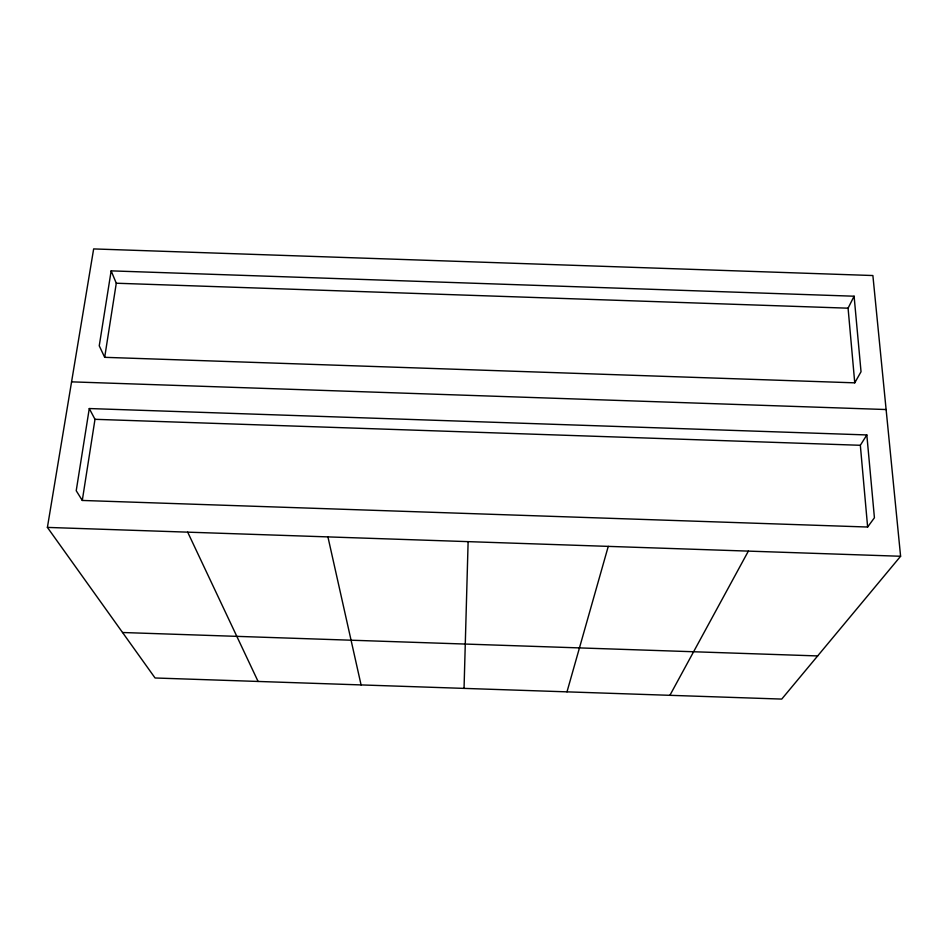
<?xml version="1.0" encoding="UTF-8"?>
<svg xmlns="http://www.w3.org/2000/svg" width="948" height="948" viewBox="0 0 948 948"><rect width="100%" height="100%" fill="white"/><g stroke="black" fill="none" stroke-linecap="round" stroke-linejoin="round"><path stroke-width="1.42" d="M464.046 688.378L468.122 541.64M82.286 500.449L94.99 419.312L89.278 408.541L866.827 434.942L874.423 517.75L867.633 527.029L82.286 500.449L76.219 490.72L89.278 408.541M104.683 357.325L116.284 283.227L111.153 270.867L854.101 296.214L861.033 371.723L854.752 382.838L104.683 357.325L99.244 345.807L111.153 270.867M47.4 527.408L93.651 248.921L872.883 275.536L900.6 556.263L781.745 699.079L155.069 677.986L47.4 527.408L900.6 556.263M566.987 691.85L608.26 546.38M854.752 382.838L848.081 308.183L854.101 296.214M669.904 695.311L748.363 551.108M867.633 527.029L860.334 445.287L866.827 434.942M94.99 419.312L860.334 445.287M122.553 632.506L817.65 655.933M116.284 283.227L848.081 308.183M71.574 381.854L886.119 409.536M187.68 532.148L258.093 681.458M327.925 536.9L361.081 684.918"/></g></svg>
